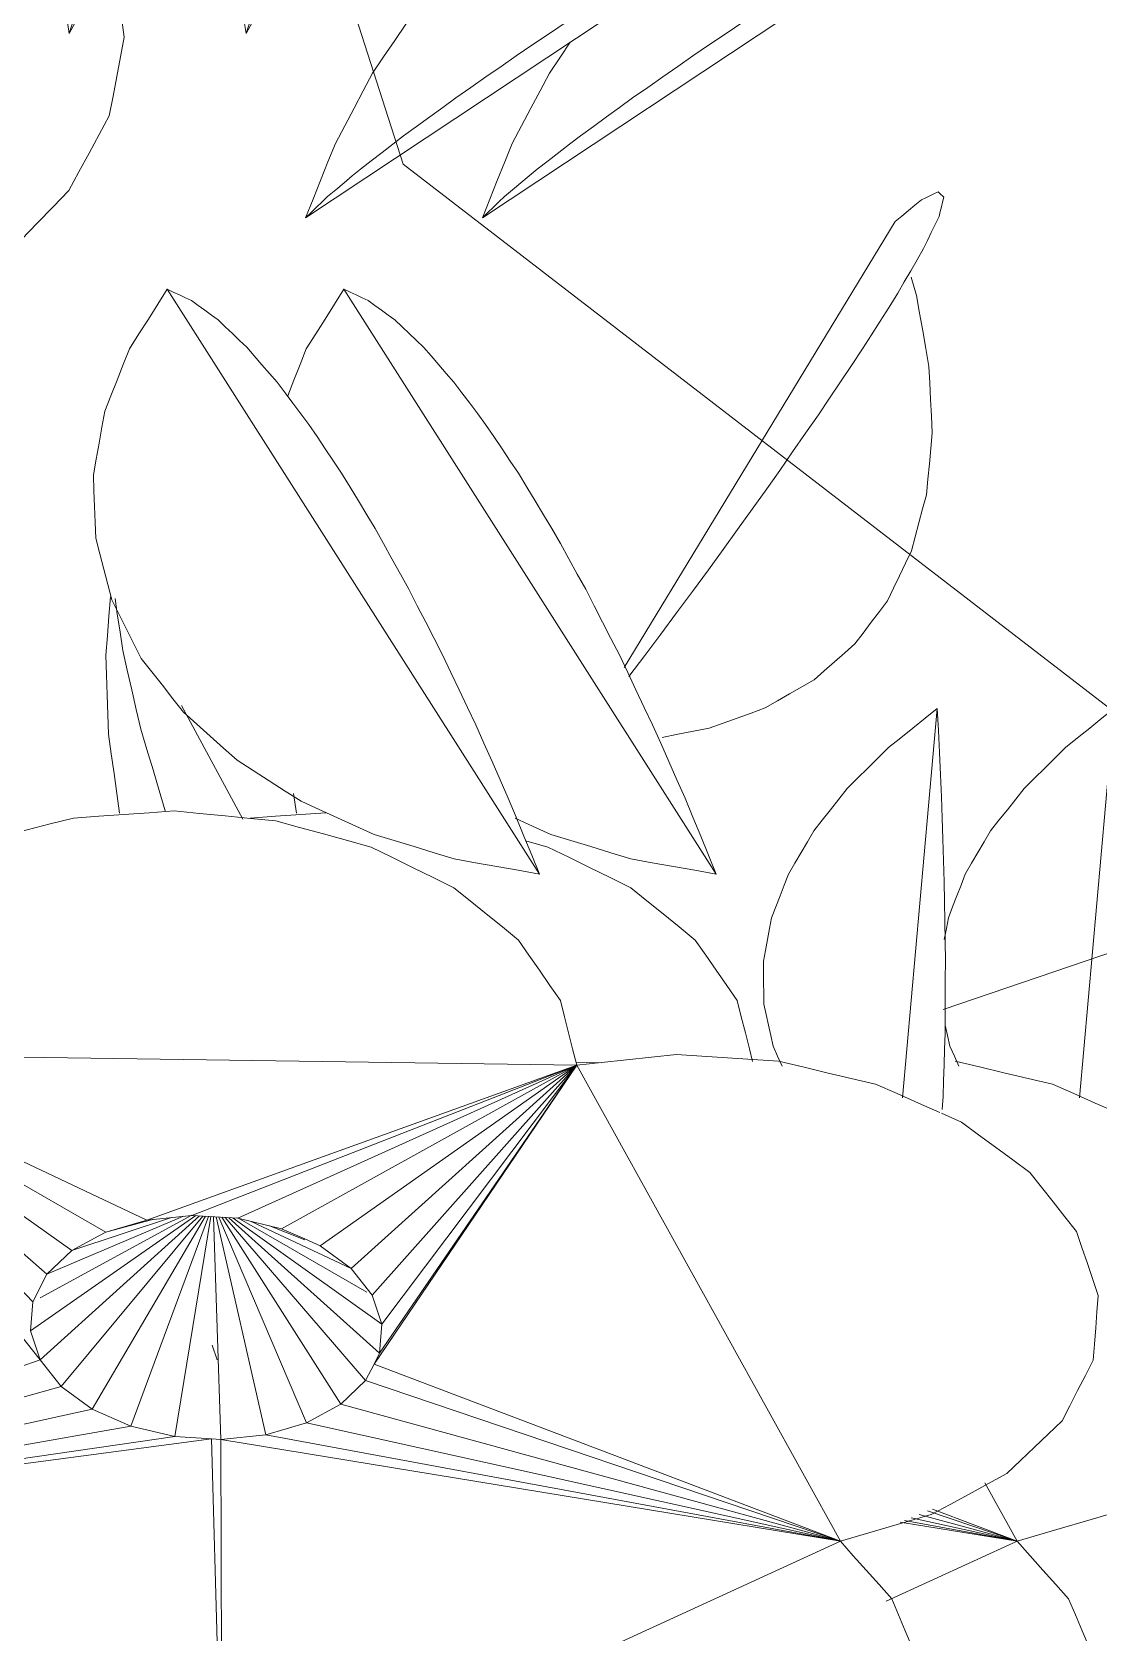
# Model space of a CAD drawing. Header units: metres. Extents: x 10.2 to 20.8, y -0.2 to 6.6.
# Drawn here: x 14.7326 to 14.7834, y 1.784 to 1.8603 of the extents above; entities that cross this region are included whole.
import ezdxf

# ---------------------------------------------------------------- set-up
doc = ezdxf.new("R2010")
doc.units = ezdxf.units.M
doc.layers.add('Importações nas famílias', color=250, linetype='Continuous', lineweight=5)
doc.layers.add('Vegetação', color=7, linetype='Continuous', lineweight=5)

# ---------------------------------------------------------------- blocks, each defined once
blk = doc.blocks.new('Planta_pergolado_12200 - plantas pergolado_skp_Component_12-V2849-Corte 3')
at = {"layer": 'Importações nas famílias'}
blk.add_line((15.031156, 1.343389), (15.013418, 1.371262), dxfattribs=at)
at = {"layer": 'Importações nas famílias', "flags": 128}
for points in [[(15.013418, 1.371262), (15.012968, 1.37055), (15.012519, 1.369839), (15.01207, 1.369128), (15.011621, 1.368416)], [(15.014574, 1.370724), (15.014285, 1.370858), (15.013996, 1.370993), (15.013707, 1.371127), (15.013418, 1.371262)], [(15.015841, 1.369799), (15.015524, 1.37003), (15.015207, 1.370261), (15.01489, 1.370493), (15.014574, 1.370724)], [(15.017206, 1.368496), (15.016865, 1.368822), (15.016523, 1.369147), (15.016182, 1.369473), (15.015841, 1.369799)], [(15.011621, 1.368416), (15.011326, 1.367673), (15.01103, 1.366929), (15.010735, 1.366186), (15.010439, 1.365442)], [(15.018653, 1.36683), (15.018291, 1.367247), (15.017929, 1.367663), (15.017568, 1.36808), (15.017206, 1.368496)], [(15.020166, 1.36482), (15.019788, 1.365322), (15.01941, 1.365825), (15.019031, 1.366328), (15.018653, 1.36683)], [(15.010439, 1.365442), (15.010304, 1.364684), (15.01017, 1.363926), (15.010035, 1.363168), (15.0099, 1.36241)], [(15.021729, 1.362487), (15.021338, 1.36307), (15.020948, 1.363654), (15.020557, 1.364237), (15.020166, 1.36482)], [(15.0099, 1.36241), (15.009929, 1.361655), (15.009957, 1.3609), (15.009986, 1.360145), (15.010015, 1.35939)], [(15.023324, 1.359859), (15.022925, 1.360516), (15.022526, 1.361173), (15.022128, 1.36183), (15.021729, 1.362487)], [(15.024933, 1.356963), (15.02453, 1.357687), (15.024128, 1.358411), (15.023726, 1.359135), (15.023324, 1.359859)], [(15.010015, 1.35939), (15.010207, 1.358656), (15.010399, 1.357922), (15.010591, 1.357188), (15.010783, 1.356454)], [(15.026538, 1.353832), (15.026137, 1.354615), (15.025735, 1.355397), (15.025334, 1.35618), (15.024933, 1.356963)], [(15.010783, 1.356454), (15.011133, 1.355758), (15.011484, 1.355062), (15.011834, 1.354366), (15.012185, 1.35367)], [(15.012185, 1.35367), (15.012686, 1.353028), (15.013186, 1.352386), (15.013687, 1.351745), (15.014188, 1.351103)], [(15.028122, 1.350501), (15.027726, 1.351334), (15.02733, 1.352166), (15.026934, 1.352999), (15.026538, 1.353832)], [(15.014188, 1.351103), (15.014827, 1.350531), (15.015467, 1.349959), (15.016106, 1.349387), (15.016746, 1.348814)], [(15.029667, 1.347007), (15.029281, 1.34788), (15.028894, 1.348754), (15.028508, 1.349627), (15.028122, 1.350501)], [(15.016746, 1.348814), (15.017509, 1.348325), (15.018272, 1.347836), (15.019034, 1.347346), (15.019797, 1.346857)], [(15.019797, 1.346857), (15.020666, 1.346462), (15.021535, 1.346067), (15.022403, 1.345672), (15.023272, 1.345277)], [(15.031156, 1.343389), (15.030783, 1.344293), (15.030411, 1.345198), (15.030039, 1.346102), (15.029667, 1.347007)], [(15.023272, 1.345277), (15.024226, 1.344986), (15.02518, 1.344695), (15.026134, 1.344403), (15.027088, 1.344112)], [(15.027088, 1.344112), (15.028105, 1.343931), (15.029122, 1.34375), (15.030139, 1.34357), (15.031156, 1.343389)]]:
    blk.add_lwpolyline(points, dxfattribs=at)
blk = doc.blocks.new('Planta_pergolado_12200 - plantas pergolado_skp_Component_12-V2828-Corte 3')
at = {"layer": 'Importações nas famílias'}
blk.add_line((15.062817, 1.266074), (15.028436, 1.243246), dxfattribs=at)
at = {"layer": 'Importações nas famílias', "flags": 128}
for points in [[(15.05543, 1.265948), (15.054528, 1.265777), (15.053625, 1.265607), (15.052722, 1.265436), (15.051819, 1.265266)], [(15.05911, 1.266218), (15.05819, 1.266151), (15.05727, 1.266083), (15.05635, 1.266016), (15.05543, 1.265948)], [(15.062817, 1.266074), (15.061891, 1.26611), (15.060964, 1.266146), (15.060037, 1.266182), (15.05911, 1.266218)], [(15.05946, 1.264162), (15.0603, 1.26464), (15.061139, 1.265118), (15.061978, 1.265596), (15.062817, 1.266074)], [(15.051819, 1.265266), (15.050944, 1.264994), (15.050068, 1.264723), (15.049193, 1.264451), (15.048317, 1.26418)], [(15.048317, 1.26418), (15.047478, 1.26381), (15.046639, 1.26344), (15.045801, 1.263071), (15.044962, 1.262701)], [(15.055923, 1.262083), (15.056807, 1.262603), (15.057692, 1.263122), (15.058576, 1.263642), (15.05946, 1.264162)], [(15.044962, 1.262701), (15.04417, 1.262238), (15.043377, 1.261774), (15.042585, 1.261311), (15.041792, 1.260847)], [(15.052287, 1.259886), (15.053196, 1.260435), (15.054105, 1.260985), (15.055014, 1.261534), (15.055923, 1.262083)], [(15.041792, 1.260847), (15.041055, 1.260295), (15.040317, 1.259742), (15.03958, 1.25919), (15.038842, 1.258638)], [(15.048638, 1.257622), (15.049551, 1.258188), (15.050463, 1.258754), (15.051375, 1.25932), (15.052287, 1.259886)], [(15.038842, 1.258638), (15.038168, 1.258003), (15.037494, 1.257368), (15.036819, 1.256733), (15.036145, 1.256098)], [(15.045063, 1.255345), (15.045957, 1.255914), (15.046851, 1.256484), (15.047745, 1.257053), (15.048638, 1.257622)], [(15.036145, 1.256098), (15.035542, 1.255387), (15.034938, 1.254677), (15.034334, 1.253966), (15.033731, 1.253256)], [(15.041644, 1.253108), (15.042499, 1.253667), (15.043354, 1.254226), (15.044208, 1.254786), (15.045063, 1.255345)], [(15.033731, 1.253256), (15.033205, 1.252478), (15.032679, 1.251699), (15.032152, 1.250921), (15.031626, 1.250143)], [(15.038463, 1.250963), (15.039258, 1.251499), (15.040054, 1.252035), (15.040849, 1.252571), (15.041644, 1.253108)], [(15.035593, 1.248961), (15.03631, 1.249461), (15.037028, 1.249962), (15.037745, 1.250462), (15.038463, 1.250963)], [(15.031626, 1.250143), (15.031183, 1.249306), (15.030741, 1.248468), (15.030298, 1.247631), (15.029855, 1.246794)], [(15.033102, 1.247148), (15.033725, 1.247601), (15.034348, 1.248054), (15.03497, 1.248507), (15.035593, 1.248961)], [(15.029855, 1.246794), (15.0295, 1.245907), (15.029145, 1.24502), (15.028791, 1.244133), (15.028436, 1.243246)], [(15.031049, 1.245568), (15.031562, 1.245963), (15.032076, 1.246358), (15.032589, 1.246753), (15.033102, 1.247148)], [(15.029481, 1.244257), (15.029873, 1.244584), (15.030265, 1.244912), (15.030657, 1.24524), (15.031049, 1.245568)], [(15.028436, 1.243246), (15.028697, 1.243498), (15.028959, 1.243751), (15.02922, 1.244004), (15.029481, 1.244257)]]:
    blk.add_lwpolyline(points, dxfattribs=at)
blk = doc.blocks.new('Planta_pergolado_12200 - plantas pergolado_skp_Component_12-V2850-Corte 3')
at = {"layer": 'Importações nas famílias'}
for p, q in [((15.027994, 1.418904), (15.021239, 1.406455)), ((15.018537, 1.412547), (15.01789, 1.411882)), ((15.019759, 1.408991), (15.020149, 1.409675)), ((15.011883, 1.389213), (15.008753, 1.383444)), ((15.008194, 1.387782), (15.008223, 1.386908)), ((15.009964, 1.387239), (15.010316, 1.388222))]:
    blk.add_line(p, q, dxfattribs=at)
at = {"layer": 'Importações nas famílias', "flags": 128}
for points in [[(15.027144, 1.418449), (15.026294, 1.417993), (15.025444, 1.417537), (15.024594, 1.417081)], [(15.026741, 1.418159), (15.027054, 1.418345), (15.027367, 1.418532), (15.027681, 1.418718), (15.027994, 1.418904)], [(15.025294, 1.416826), (15.025656, 1.417159), (15.026017, 1.417492), (15.026379, 1.417826), (15.026741, 1.418159)], [(15.024594, 1.417081), (15.023804, 1.41655), (15.023013, 1.416018), (15.022222, 1.415486), (15.021431, 1.414954)], [(15.023687, 1.414936), (15.024089, 1.415408), (15.024491, 1.415881), (15.024892, 1.416353), (15.025294, 1.416826)], [(15.021431, 1.414954), (15.020707, 1.414352), (15.019984, 1.413751), (15.019261, 1.413149), (15.018537, 1.412547)], [(15.021959, 1.412533), (15.022391, 1.413134), (15.022823, 1.413734), (15.023255, 1.414335), (15.023687, 1.414936)], [(15.020149, 1.409675), (15.020601, 1.410389), (15.021054, 1.411104), (15.021506, 1.411819), (15.021959, 1.412533)], [(15.008753, 1.383444), (15.009056, 1.384393), (15.009359, 1.385342), (15.009661, 1.38629), (15.009964, 1.387239)], [(15.008223, 1.386908), (15.008355, 1.386042), (15.008488, 1.385176), (15.008621, 1.38431), (15.008753, 1.383444)]]:
    blk.add_lwpolyline(points, dxfattribs=at)
blk = doc.blocks.new('Planta_pergolado_12200 - plantas pergolado_skp_Component_16-V3337-Corte 3')
for name, p in [('Planta_pergolado_12200 - plantas pergolado_skp_Component_12-V2850-Corte 3', (-0.274416, 0.476755)), ('Planta_pergolado_12200 - plantas pergolado_skp_Component_12-V2828-Corte 3', (-0.282839, 0.608172)), ('Planta_pergolado_12200 - plantas pergolado_skp_Component_12-V2849-Corte 3', (-0.274416, 0.476755))]:
    blk.add_blockref(name, p)
blk = doc.blocks.new('Planta_pergolado_12200 - plantas pergolado_skp_Component_12-V2860-Corte 3')
at = {"layer": 'Importações nas famílias'}
blk.add_line((15.039579, 1.343389), (15.021841, 1.371262), dxfattribs=at)
at = {"layer": 'Importações nas famílias', "flags": 128}
for points in [[(15.021841, 1.371262), (15.021392, 1.37055), (15.020943, 1.369839), (15.020494, 1.369128), (15.020045, 1.368416)], [(15.022997, 1.370724), (15.022708, 1.370858), (15.022419, 1.370993), (15.02213, 1.371127), (15.021841, 1.371262)], [(15.024265, 1.369799), (15.023948, 1.37003), (15.023631, 1.370261), (15.023314, 1.370493), (15.022997, 1.370724)], [(15.025629, 1.368496), (15.025288, 1.368822), (15.024947, 1.369147), (15.024606, 1.369473), (15.024265, 1.369799)], [(15.020045, 1.368416), (15.019749, 1.367673), (15.019454, 1.366929), (15.019158, 1.366186)], [(15.027077, 1.36683), (15.026715, 1.367247), (15.026353, 1.367663), (15.025991, 1.36808), (15.025629, 1.368496)], [(15.02859, 1.36482), (15.028212, 1.365322), (15.027833, 1.365825), (15.027455, 1.366328), (15.027077, 1.36683)], [(15.030153, 1.362487), (15.029762, 1.36307), (15.029371, 1.363654), (15.028981, 1.364237), (15.02859, 1.36482)], [(15.031747, 1.359859), (15.031349, 1.360516), (15.03095, 1.361173), (15.030551, 1.36183), (15.030153, 1.362487)], [(15.033356, 1.356963), (15.032954, 1.357687), (15.032552, 1.358411), (15.032149, 1.359135), (15.031747, 1.359859)], [(15.034962, 1.353832), (15.03456, 1.354615), (15.034159, 1.355397), (15.033758, 1.35618), (15.033356, 1.356963)], [(15.036545, 1.350501), (15.036149, 1.351334), (15.035753, 1.352166), (15.035358, 1.352999), (15.034962, 1.353832)], [(15.03809, 1.347007), (15.037704, 1.34788), (15.037318, 1.348754), (15.036932, 1.349627), (15.036545, 1.350501)], [(15.039579, 1.343389), (15.039207, 1.344293), (15.038835, 1.345198), (15.038463, 1.346102), (15.03809, 1.347007)], [(15.029989, 1.346053), (15.030827, 1.345672), (15.031696, 1.345277)], [(15.031696, 1.345277), (15.03265, 1.344986), (15.033604, 1.344695), (15.034558, 1.344403), (15.035511, 1.344112)], [(15.035511, 1.344112), (15.036528, 1.343931), (15.037545, 1.34375), (15.038562, 1.34357), (15.039579, 1.343389)]]:
    blk.add_lwpolyline(points, dxfattribs=at)
blk = doc.blocks.new('Planta_pergolado_12200 - plantas pergolado_skp_Component_12-V3074-Corte 3')
at = {"layer": 'Importações nas famílias'}
blk.add_line((15.062817, 2.008103), (15.028436, 1.985275), dxfattribs=at)
at = {"layer": 'Importações nas famílias', "flags": 128}
for points in [[(15.05543, 2.007977), (15.054528, 2.007806), (15.053717, 2.007653)], [(15.05911, 2.008247), (15.05819, 2.00818), (15.05727, 2.008112), (15.05635, 2.008045), (15.05543, 2.007977)], [(15.062817, 2.008103), (15.061891, 2.008139), (15.060964, 2.008175), (15.060037, 2.008211), (15.05911, 2.008247)], [(15.05946, 2.006191), (15.0603, 2.006669), (15.061139, 2.007147), (15.061978, 2.007625), (15.062817, 2.008103)], [(15.055923, 2.004112), (15.056807, 2.004632), (15.057692, 2.005151), (15.058576, 2.005671), (15.05946, 2.006191)], [(15.052287, 2.001915), (15.053196, 2.002464), (15.054105, 2.003014), (15.055014, 2.003563), (15.055923, 2.004112)], [(15.048638, 1.999651), (15.049551, 2.000217), (15.050463, 2.000783), (15.051375, 2.001349), (15.052287, 2.001915)], [(15.045063, 1.997374), (15.045957, 1.997943), (15.046851, 1.998513), (15.047745, 1.999082), (15.048638, 1.999651)], [(15.041644, 1.995137), (15.042499, 1.995696), (15.043354, 1.996255), (15.044208, 1.996815), (15.045063, 1.997374)], [(15.038463, 1.992992), (15.039258, 1.993528), (15.040054, 1.994064), (15.040849, 1.9946), (15.041644, 1.995137)], [(15.032625, 1.993649), (15.032152, 1.99295), (15.031626, 1.992172)], [(15.035593, 1.99099), (15.03631, 1.99149), (15.037028, 1.991991), (15.037745, 1.992491), (15.038463, 1.992992)], [(15.031626, 1.992172), (15.031183, 1.991335), (15.030741, 1.990497), (15.030298, 1.98966), (15.029855, 1.988823)], [(15.033102, 1.989177), (15.033725, 1.98963), (15.034348, 1.990083), (15.03497, 1.990536), (15.035593, 1.99099)], [(15.029855, 1.988823), (15.0295, 1.987936), (15.029145, 1.987049), (15.028791, 1.986162), (15.028436, 1.985275)], [(15.031049, 1.987597), (15.031562, 1.987992), (15.032076, 1.988387), (15.032589, 1.988782), (15.033102, 1.989177)], [(15.029481, 1.986286), (15.029873, 1.986613), (15.030265, 1.986941), (15.030657, 1.987269), (15.031049, 1.987597)], [(15.028436, 1.985275), (15.028697, 1.985527), (15.028959, 1.98578), (15.02922, 1.986033), (15.029481, 1.986286)]]:
    blk.add_lwpolyline(points, dxfattribs=at)
blk = doc.blocks.new('Planta_pergolado_12200 - plantas pergolado_skp_Component_17-V3345-Corte 3')
at = {"layer": 'Importações nas famílias'}
for p, q in [((14.718417, 1.911009), (14.719108, 1.911195)), ((14.738948, 1.892612), (14.731155, 1.894629)), ((14.736524, 1.891595), (14.738948, 1.892612)), ((14.738948, 1.892612), (14.736693, 1.891559)), ((14.738948, 1.892612), (14.736909, 1.891513)), ((14.738948, 1.892612), (14.737139, 1.891464)), ((14.738948, 1.892612), (14.73735, 1.89142)), ((14.738948, 1.892612), (14.737495, 1.89136)), ((14.738948, 1.892612), (14.737576, 1.891293)), ((14.738948, 1.892612), (14.737626, 1.891251)), ((14.738948, 1.892612), (14.737644, 1.891236)), ((14.738948, 1.892612), (14.738786, 1.890773)), ((14.70517, 1.870458), (14.704569, 1.870647)), ((14.708231, 1.870603), (14.706233, 1.87067)), ((14.733856, 1.864261), (14.732943, 1.864449)), ((14.733858, 1.864239), (14.732943, 1.86442)), ((14.733052, 1.864527), (14.733849, 1.864339)), ((14.728251, 1.861719), (14.733961, 1.863133)), ((14.68634, 1.852235), (14.685204, 1.852503)), ((14.687547, 1.85221), (14.68634, 1.852235)), ((14.713281, 1.845154), (14.712623, 1.84534))]:
    blk.add_line(p, q, dxfattribs=at)
at = {"layer": 'Importações nas famílias', "flags": 128}
for points in [[(14.719108, 1.911195), (14.72032, 1.911269), (14.721533, 1.911343), (14.722745, 1.911416), (14.723957, 1.91149)], [(14.723957, 1.91149), (14.725132, 1.911319), (14.726306, 1.911147), (14.72748, 1.910975), (14.728654, 1.910804)], [(14.728654, 1.910804), (14.72971, 1.910398), (14.730766, 1.909992), (14.731822, 1.909587), (14.732878, 1.909181)], [(14.732878, 1.909181), (14.733743, 1.908569), (14.734609, 1.907957), (14.735475, 1.907345), (14.736341, 1.906733)], [(14.736341, 1.906733), (14.736957, 1.905957), (14.737574, 1.90518), (14.73819, 1.904404), (14.738807, 1.903627)], [(14.686391, 1.905574), (14.687208, 1.905707), (14.688577, 1.90593), (14.689946, 1.906153)], [(14.689946, 1.906153), (14.691312, 1.906063), (14.692678, 1.905972), (14.694044, 1.905882), (14.695411, 1.905791)], [(14.695411, 1.905791), (14.696658, 1.905395), (14.697904, 1.904999), (14.698656, 1.90476)], [(14.738807, 1.903627), (14.739132, 1.902739), (14.739458, 1.901851), (14.739783, 1.900963), (14.740109, 1.900075)], [(14.740109, 1.900075), (14.740121, 1.899135), (14.740133, 1.898196), (14.740145, 1.897257), (14.740157, 1.896317)], [(14.740157, 1.896317), (14.739855, 1.895391), (14.739552, 1.894464), (14.73925, 1.893538), (14.738948, 1.892612)], [(14.738948, 1.892612), (14.740136, 1.892489), (14.741325, 1.892366), (14.742513, 1.892243), (14.743701, 1.89212)], [(14.743701, 1.89212), (14.744787, 1.891759), (14.745873, 1.891399), (14.746488, 1.891194)], [(14.750153, 1.889347), (14.750771, 1.888957), (14.75168, 1.888383)], [(14.75168, 1.888383), (14.75235, 1.887636), (14.753021, 1.886888), (14.753691, 1.88614), (14.754362, 1.885393)], [(14.754362, 1.885393), (14.754748, 1.884522), (14.755134, 1.883652), (14.75552, 1.882781), (14.755906, 1.881911)], [(14.755906, 1.881911), (14.755981, 1.880977), (14.756057, 1.880043), (14.756132, 1.879109), (14.756208, 1.878174)], [(14.756208, 1.878174), (14.755967, 1.87724), (14.755727, 1.876306), (14.755487, 1.875372), (14.755246, 1.874438)], [(14.755246, 1.874438), (14.754707, 1.873567), (14.754167, 1.872697), (14.753627, 1.871826), (14.753088, 1.870956)], [(14.753088, 1.870956), (14.752285, 1.870208), (14.751483, 1.869461), (14.750681, 1.868713), (14.749879, 1.867966)], [(14.749879, 1.867966), (14.748868, 1.867392), (14.747858, 1.866819), (14.746848, 1.866245), (14.745838, 1.865671)], [(14.745838, 1.865671), (14.744689, 1.865311), (14.743539, 1.86495), (14.74239, 1.86459), (14.741241, 1.864229)], [(14.741241, 1.864229), (14.740031, 1.864106), (14.738821, 1.863983), (14.737611, 1.86386), (14.736401, 1.863737)], [(14.736401, 1.863737), (14.736539, 1.862811), (14.736678, 1.861884), (14.736817, 1.860958), (14.736955, 1.860031)], [(14.736955, 1.860031), (14.736777, 1.859092), (14.7366, 1.858153), (14.736422, 1.857213), (14.736244, 1.856274)], [(14.736244, 1.856274), (14.735762, 1.855386), (14.73528, 1.854498), (14.734798, 1.85361), (14.734316, 1.852721)], [(14.734316, 1.852721), (14.733562, 1.851945), (14.732808, 1.851168), (14.732055, 1.850392), (14.731301, 1.849615)], [(14.731301, 1.849615), (14.730328, 1.849003), (14.729354, 1.848392), (14.72838, 1.84778), (14.727406, 1.847168)], [(14.727406, 1.847168), (14.726279, 1.846762), (14.725151, 1.846356), (14.724024, 1.845951), (14.722896, 1.845545)], [(14.722896, 1.845545), (14.721692, 1.845373), (14.720487, 1.845202), (14.719283, 1.84503), (14.718079, 1.844858)], [(14.718079, 1.844858), (14.716879, 1.844932), (14.71568, 1.845006), (14.714481, 1.84508), (14.713281, 1.845154)]]:
    blk.add_lwpolyline(points, dxfattribs=at)
blk = doc.blocks.new('Planta_pergolado_12200 - plantas pergolado_skp_Component_16-V3346-Corte 3')
for name, p in [('Planta_pergolado_12200 - plantas pergolado_skp_Component_17-V3345-Corte 3', (0, 0)), ('Planta_pergolado_12200 - plantas pergolado_skp_Component_12-V2850-Corte 3', (-0.265992, 0.476755)), ('Planta_pergolado_12200 - plantas pergolado_skp_Component_12-V3074-Corte 3', (-0.274416, -0.133857)), ('Planta_pergolado_12200 - plantas pergolado_skp_Component_12-V2860-Corte 3', (-0.274416, 0.476755))]:
    blk.add_blockref(name, p)
blk = doc.blocks.new('Planta_pergolado_12200 - plantas pergolado_skp_-V3374-Corte 3')
at = {"layer": 'Importações nas famílias'}
for p, q in [((14.75024, 1.853974), (14.735914, 1.898761)), ((14.795651, 1.818986), (14.75024, 1.853974))]:
    blk.add_line(p, q, dxfattribs=at)
for name in ['Planta_pergolado_12200 - plantas pergolado_skp_Component_16-V3337-Corte 3', 'Planta_pergolado_12200 - plantas pergolado_skp_Component_16-V3346-Corte 3']:
    blk.add_blockref(name, (0, 0))
blk = doc.blocks.new('Planta_pergolado_12200 - plantas pergolado_skp_-V3437-Corte 3')
blk.add_blockref('Planta_pergolado_12200 - plantas pergolado_skp_-V3374-Corte 3', (0, 0))
blk = doc.blocks.new('Planta_pergolado_12200 - plantas pergolado_skp_Component_12-V3772-Corte 3')
at = {"layer": 'Importações nas famílias'}
blk.add_line((14.739677, 1.828176), (14.742612, 1.822758), dxfattribs=at)
at = {"layer": 'Importações nas famílias', "flags": 128}
for points in [[(14.736294, 1.833362), (14.736224, 1.832432), (14.736154, 1.831503), (14.736083, 1.830573)], [(14.736885, 1.830795), (14.736755, 1.831669), (14.736625, 1.832543), (14.736517, 1.83327)], [(14.737741, 1.827054), (14.737527, 1.82799), (14.737313, 1.828925), (14.737099, 1.82986), (14.736885, 1.830795)], [(14.736083, 1.830573), (14.736114, 1.829633), (14.736145, 1.828692), (14.736176, 1.827752), (14.736207, 1.826812)], [(14.738912, 1.823158), (14.738619, 1.824132), (14.738327, 1.825106), (14.738034, 1.82608), (14.737741, 1.827054)], [(14.736207, 1.826812), (14.736339, 1.825871), (14.736471, 1.82493), (14.736603, 1.82399), (14.736735, 1.823049)]]:
    blk.add_lwpolyline(points, dxfattribs=at)
blk = doc.blocks.new('Planta_pergolado_12200 - plantas pergolado_skp_Component_12-V3574-Corte 3')
at = {"layer": 'Importações nas famílias'}
for p, q in [((14.596952, 2.10451), (14.595299, 2.08595)), ((14.59719, 2.085395), (14.597231, 2.086021))]:
    blk.add_line(p, q, dxfattribs=at)
at = {"layer": 'Importações nas famílias', "flags": 128}
for points in [[(14.596952, 2.10451), (14.596373, 2.104043), (14.595793, 2.103576), (14.595214, 2.10311), (14.594634, 2.102643)], [(14.597153, 2.100295), (14.597103, 2.101349), (14.597053, 2.102402), (14.597003, 2.103456), (14.596952, 2.10451)], [(14.594634, 2.102643), (14.594142, 2.102155), (14.59365, 2.101666), (14.593158, 2.101178), (14.592666, 2.10069)], [(14.592666, 2.10069), (14.592267, 2.100186), (14.591868, 2.099681), (14.591469, 2.099177), (14.59107, 2.098673)], [(14.597283, 2.096247), (14.597251, 2.097259), (14.597218, 2.098271), (14.597186, 2.099283), (14.597153, 2.100295)], [(14.59107, 2.098673), (14.590768, 2.098158), (14.590467, 2.097643), (14.590165, 2.097129), (14.589863, 2.096614)], [(14.589863, 2.096614), (14.589662, 2.096094), (14.589461, 2.095575), (14.589261, 2.095055), (14.58906, 2.094536)], [(14.59734, 2.092461), (14.597326, 2.093407), (14.597312, 2.094354), (14.597298, 2.0953), (14.597283, 2.096247)], [(14.58906, 2.094536), (14.588962, 2.094017), (14.588864, 2.093499), (14.588766, 2.09298), (14.588668, 2.092462)], [(14.588668, 2.092462), (14.588674, 2.09195), (14.58868, 2.091439), (14.588686, 2.090927), (14.588692, 2.090415)], [(14.597323, 2.089025), (14.597327, 2.089884), (14.597332, 2.090743), (14.597336, 2.091602), (14.59734, 2.092461)], [(14.588692, 2.090415), (14.588803, 2.089916), (14.588913, 2.089417), (14.589023, 2.088918), (14.589133, 2.088418)], [(14.597231, 2.086021), (14.597254, 2.086772), (14.597277, 2.087523), (14.5973, 2.088274), (14.597323, 2.089025)], [(14.589133, 2.088418), (14.589346, 2.087937), (14.589559, 2.087456)]]:
    blk.add_lwpolyline(points, dxfattribs=at)
blk = doc.blocks.new('Planta_pergolado_12200 - plantas pergolado_skp_Component_17-V3773-Corte 3')
at = {"layer": 'Importações nas famílias'}
for p, q in [((14.732596, 1.799765), (14.721279, 1.811565)), ((14.721279, 1.811565), (14.733266, 1.801069)), ((14.721279, 1.811565), (14.734453, 1.802201)), ((14.721279, 1.811565), (14.732954, 1.797)), ((14.758513, 1.811042), (14.721279, 1.811565)), ((14.738027, 1.803656), (14.721279, 1.811565)), ((14.736077, 1.803083), (14.721279, 1.811565)), ((14.738027, 1.803656), (14.758513, 1.811042)), ((14.758513, 1.811042), (14.74017, 1.80388)), ((14.758513, 1.811042), (14.74236, 1.803739)), ((14.758513, 1.811042), (14.744448, 1.803245)), ((14.758513, 1.811042), (14.746291, 1.80243)), ((14.758513, 1.811042), (14.747764, 1.801349)), ((14.758513, 1.811042), (14.748767, 1.800077)), ((14.758513, 1.811042), (14.748856, 1.79679)), ((14.758513, 1.811042), (14.749124, 1.797313)), ((14.758513, 1.811042), (14.749231, 1.7987)), ((14.758513, 1.811042), (14.77108, 1.788347)), ((14.775886, 1.808744), (14.776839, 1.808323)), ((14.740367, 1.803867), (14.73249, 1.798377)), ((14.74017, 1.803885), (14.732943, 1.799954)), ((14.740542, 1.803856), (14.732954, 1.797)), ((14.739776, 1.803839), (14.733266, 1.801069)), ((14.740695, 1.803846), (14.733957, 1.795728)), ((14.7392, 1.803778), (14.734453, 1.802201)), ((14.740834, 1.803837), (14.73543, 1.794648)), ((14.736077, 1.803083), (14.738371, 1.803692)), ((14.736077, 1.803083), (14.738027, 1.803656)), ((14.740962, 1.803829), (14.737273, 1.793832)), ((14.738027, 1.803656), (14.74017, 1.80388)), ((14.741086, 1.803821), (14.739361, 1.793338)), ((14.74017, 1.80388), (14.74236, 1.803739)), ((14.741208, 1.803813), (14.741551, 1.793198)), ((14.741332, 1.803805), (14.743694, 1.793422)), ((14.741461, 1.803797), (14.745644, 1.793994)), ((14.741601, 1.803788), (14.747268, 1.794876)), ((14.741757, 1.803778), (14.748455, 1.796008)), ((14.749124, 1.797313), (14.741936, 1.803767)), ((14.742149, 1.803753), (14.749231, 1.7987)), ((14.748513, 1.800223), (14.74236, 1.803764)), ((14.74236, 1.803739), (14.744448, 1.803245)), ((14.747764, 1.801349), (14.742998, 1.803588)), ((14.743876, 1.80338), (14.745553, 1.80272)), ((14.73575, 1.802906), (14.734453, 1.802201)), ((14.73575, 1.802906), (14.736077, 1.803083)), ((14.744448, 1.803245), (14.745553, 1.802756)), ((14.745553, 1.802756), (14.746291, 1.80243)), ((14.734453, 1.802201), (14.733266, 1.801069)), ((14.746291, 1.80243), (14.747764, 1.801349)), ((14.733266, 1.801069), (14.732596, 1.799765)), ((14.747764, 1.801349), (14.748767, 1.800077)), ((14.732596, 1.799765), (14.73249, 1.798377)), ((14.748767, 1.800077), (14.749231, 1.7987)), ((14.73249, 1.798377), (14.732954, 1.797)), ((14.749231, 1.7987), (14.749124, 1.797313)), ((14.749124, 1.797313), (14.748856, 1.79679)), ((14.732954, 1.797), (14.710835, 1.789194)), ((14.733957, 1.795728), (14.732954, 1.797)), ((14.748856, 1.79679), (14.748455, 1.796008)), ((14.748856, 1.79679), (14.77108, 1.788347)), ((14.733957, 1.795728), (14.710835, 1.789194)), ((14.73543, 1.794648), (14.733957, 1.795728)), ((14.748455, 1.796008), (14.747268, 1.794876)), ((14.748455, 1.796008), (14.77108, 1.788347)), ((14.73543, 1.794648), (14.710835, 1.789194)), ((14.737273, 1.793832), (14.73543, 1.794648)), ((14.747268, 1.794876), (14.745644, 1.793994)), ((14.747268, 1.794876), (14.77108, 1.788347)), ((14.737273, 1.793832), (14.710835, 1.789194)), ((14.739361, 1.793338), (14.737273, 1.793832)), ((14.743694, 1.793422), (14.741551, 1.793198)), ((14.745644, 1.793994), (14.743694, 1.793422)), ((14.77108, 1.788347), (14.743694, 1.793422)), ((14.745644, 1.793994), (14.77108, 1.788347)), ((14.739361, 1.793338), (14.710835, 1.789194)), ((14.741111, 1.793226), (14.710835, 1.789194)), ((14.741111, 1.793226), (14.739361, 1.793338)), ((14.741551, 1.793198), (14.741111, 1.793226)), ((14.741613, 1.774844), (14.741111, 1.793226)), ((14.77108, 1.788347), (14.741551, 1.793198)), ((14.741551, 1.793198), (14.741613, 1.774844)), ((14.741613, 1.774844), (14.77108, 1.788347))]:
    blk.add_line(p, q, dxfattribs=at)
at = {"layer": 'Importações nas famílias', "flags": 128}
for points in [[(14.734539, 1.822814), (14.735739, 1.822898), (14.736939, 1.822982), (14.738138, 1.823066), (14.739338, 1.82315)], [(14.739338, 1.82315), (14.740548, 1.823032), (14.741757, 1.822914), (14.742966, 1.822796), (14.744176, 1.822679)], [(14.730105, 1.821694), (14.731213, 1.821974), (14.732322, 1.822254), (14.73343, 1.822534), (14.734539, 1.822814)], [(14.744176, 1.822679), (14.745312, 1.822367), (14.746449, 1.822055), (14.747585, 1.821744), (14.748722, 1.821432)], [(14.748722, 1.821432), (14.749708, 1.820948), (14.750694, 1.820464), (14.75168, 1.819979), (14.752666, 1.819495)], [(14.752666, 1.819495), (14.753434, 1.818871), (14.754203, 1.818248), (14.754972, 1.817624), (14.75574, 1.817)], [(14.75574, 1.817), (14.756239, 1.816279), (14.756737, 1.815559), (14.757236, 1.814838), (14.757734, 1.814117)], [(14.757734, 1.814117), (14.757929, 1.813348), (14.758124, 1.812579), (14.758319, 1.811811), (14.758513, 1.811042)], [(14.758513, 1.811042), (14.759701, 1.811166), (14.760889, 1.81129), (14.762077, 1.811414), (14.763265, 1.811538)], [(14.763265, 1.811538), (14.764479, 1.811461), (14.765693, 1.811383), (14.766908, 1.811305), (14.768122, 1.811228)], [(14.768122, 1.811228), (14.769279, 1.810953), (14.770437, 1.810679), (14.771594, 1.810405), (14.772752, 1.810131)], [(14.772752, 1.810131), (14.773774, 1.809679), (14.774795, 1.809227), (14.775817, 1.808775)], [(14.776839, 1.808323), (14.777656, 1.807724), (14.778473, 1.807125), (14.77929, 1.806526), (14.780106, 1.805927)], [(14.780106, 1.805927), (14.780662, 1.805222), (14.781218, 1.804517), (14.781774, 1.803812), (14.78233, 1.803106)], [(14.78233, 1.803106), (14.782587, 1.802343), (14.782845, 1.80158), (14.783102, 1.800816), (14.783359, 1.800053)], [(14.783359, 1.800053), (14.7833, 1.799284), (14.783241, 1.798514), (14.783182, 1.797745), (14.783123, 1.796976)], [(14.783123, 1.796976), (14.782752, 1.796252), (14.78238, 1.795529), (14.782009, 1.794806), (14.781638, 1.794083)], [(14.781638, 1.794083), (14.78098, 1.793456), (14.780322, 1.792828), (14.779663, 1.792201), (14.779005, 1.791573)], [(14.779005, 1.791573), (14.778105, 1.791084), (14.777205, 1.790595), (14.776304, 1.790106), (14.775404, 1.789617)], [(14.775404, 1.789617), (14.774323, 1.789299), (14.773242, 1.788982), (14.772161, 1.788665), (14.77108, 1.788347)], [(14.77108, 1.788347), (14.771692, 1.78766), (14.772304, 1.786972), (14.772916, 1.786284), (14.773527, 1.785597)], [(14.773527, 1.785597), (14.773846, 1.784841), (14.774165, 1.784085), (14.774484, 1.78333), (14.774803, 1.782574)]]:
    blk.add_lwpolyline(points, dxfattribs=at)
blk = doc.blocks.new('Planta_pergolado_12200 - plantas pergolado_skp_Component_16-V3774-Corte 3')
for name, p in [('Planta_pergolado_12200 - plantas pergolado_skp_Component_12-V3772-Corte 3', (0, 0)), ('Planta_pergolado_12200 - plantas pergolado_skp_Component_12-V3574-Corte 3', (0.17874, -0.276471)), ('Planta_pergolado_12200 - plantas pergolado_skp_Component_17-V3773-Corte 3', (0, 0))]:
    blk.add_blockref(name, p)
blk = doc.blocks.new('Planta_pergolado_12200 - plantas pergolado_skp_Component_12-V3809-Corte 3')
at = {"layer": 'Importações nas famílias'}
blk.add_line((14.745026, 1.82399), (14.745158, 1.823049), dxfattribs=at)
blk = doc.blocks.new('Planta_pergolado_12200 - plantas pergolado_skp_Component_12-V3612-Corte 3')
at = {"layer": 'Importações nas famílias'}
for p, q in [((14.605376, 2.10451), (14.603722, 2.08595)), ((14.605614, 2.085395), (14.605655, 2.086021))]:
    blk.add_line(p, q, dxfattribs=at)
at = {"layer": 'Importações nas famílias', "flags": 128}
for points in [[(14.605376, 2.10451), (14.604796, 2.104043), (14.604217, 2.103576), (14.603637, 2.10311), (14.603058, 2.102643)], [(14.605576, 2.100295), (14.605526, 2.101349), (14.605476, 2.102402), (14.605426, 2.103456), (14.605376, 2.10451)], [(14.603058, 2.102643), (14.602566, 2.102155), (14.602074, 2.101666), (14.601582, 2.101178), (14.60109, 2.10069)], [(14.60109, 2.10069), (14.600691, 2.100186), (14.600292, 2.099681), (14.599892, 2.099177), (14.599493, 2.098673)], [(14.605707, 2.096247), (14.605674, 2.097259), (14.605642, 2.098271), (14.605609, 2.099283), (14.605576, 2.100295)], [(14.599493, 2.098673), (14.599192, 2.098158), (14.59889, 2.097643), (14.598588, 2.097129), (14.598287, 2.096614)], [(14.598287, 2.096614), (14.598086, 2.096094), (14.597885, 2.095575), (14.597684, 2.095055), (14.597483, 2.094536)], [(14.605764, 2.092461), (14.60575, 2.093407), (14.605735, 2.094354), (14.605721, 2.0953), (14.605707, 2.096247)], [(14.597483, 2.094536), (14.597385, 2.094017), (14.597287, 2.093499)], [(14.605746, 2.089025), (14.605751, 2.089884), (14.605755, 2.090743), (14.60576, 2.091602), (14.605764, 2.092461)], [(14.597336, 2.089417), (14.597446, 2.088918), (14.597557, 2.088418)], [(14.605655, 2.086021), (14.605678, 2.086772), (14.6057, 2.087523), (14.605723, 2.088274), (14.605746, 2.089025)], [(14.597557, 2.088418), (14.59777, 2.087937), (14.597982, 2.087456)]]:
    blk.add_lwpolyline(points, dxfattribs=at)
blk = doc.blocks.new('Planta_pergolado_12200 - plantas pergolado_skp_Component_17-V3810-Corte 3')
at = {"layer": 'Importações nas famílias'}
for p, q in [((14.75609, 1.821721), (14.757145, 1.821432)), ((14.759701, 1.811144), (14.758483, 1.811161)), ((14.78431, 1.808744), (14.785263, 1.808323)), ((14.741141, 1.7977), (14.741377, 1.797)), ((14.77796, 1.791136), (14.779504, 1.788347)), ((14.77483, 1.789629), (14.779504, 1.788347)), ((14.775234, 1.789793), (14.779504, 1.788347)), ((14.775458, 1.789884), (14.779504, 1.788347)), ((14.779504, 1.788347), (14.773931, 1.789263)), ((14.779504, 1.788347), (14.774129, 1.789343)), ((14.774443, 1.789471), (14.779504, 1.788347)), ((14.773262, 1.785487), (14.779504, 1.788347)), ((14.762409, 1.769936), (14.761234, 1.770172))]:
    blk.add_line(p, q, dxfattribs=at)
at = {"layer": 'Importações nas famílias', "flags": 128}
for points in [[(14.742962, 1.822814), (14.744162, 1.822898), (14.745362, 1.822982), (14.746562, 1.823066)], [(14.757145, 1.821432), (14.758131, 1.820948), (14.759117, 1.820464), (14.760103, 1.819979), (14.761089, 1.819495)], [(14.761089, 1.819495), (14.761858, 1.818871), (14.762626, 1.818248), (14.763395, 1.817624), (14.764164, 1.817)], [(14.764164, 1.817), (14.764662, 1.816279), (14.765161, 1.815559), (14.765659, 1.814838), (14.766158, 1.814117)], [(14.766158, 1.814117), (14.766353, 1.813348), (14.766547, 1.812579), (14.766742, 1.811811), (14.766895, 1.811205)], [(14.716939, 1.812904), (14.717573, 1.81299), (14.718912, 1.813172)], [(14.718912, 1.813172), (14.720297, 1.813097), (14.721514, 1.81303)], [(14.776545, 1.811228), (14.777703, 1.810953), (14.77886, 1.810679), (14.780018, 1.810405), (14.781175, 1.810131)], [(14.781175, 1.810131), (14.782197, 1.809679), (14.783219, 1.809227), (14.784241, 1.808775)], [(14.785263, 1.808323), (14.78608, 1.807724), (14.786896, 1.807125)], [(14.791782, 1.800052), (14.791723, 1.799284), (14.791664, 1.798514), (14.791605, 1.797745), (14.791546, 1.796976)], [(14.791546, 1.796976), (14.791175, 1.796252), (14.790804, 1.795529), (14.790433, 1.794806), (14.790061, 1.794083)], [(14.790061, 1.794083), (14.789403, 1.793456), (14.788745, 1.792828), (14.788087, 1.792201), (14.787429, 1.791573)], [(14.787429, 1.791573), (14.786528, 1.791084), (14.785628, 1.790595), (14.784728, 1.790106), (14.783828, 1.789617)], [(14.783828, 1.789617), (14.782747, 1.789299), (14.781666, 1.788982), (14.780585, 1.788665), (14.779504, 1.788347)], [(14.779504, 1.788347), (14.780116, 1.78766), (14.780727, 1.786972), (14.781339, 1.786284), (14.781951, 1.785597)], [(14.781951, 1.785597), (14.78227, 1.784841), (14.782589, 1.784085), (14.782908, 1.78333), (14.783227, 1.782574)], [(14.783227, 1.782574), (14.783232, 1.781801), (14.783236, 1.781029), (14.783241, 1.780257), (14.783245, 1.779484)], [(14.783245, 1.779484), (14.782935, 1.778748), (14.782625, 1.778011), (14.782315, 1.777275), (14.782005, 1.776538)], [(14.782005, 1.776538), (14.781401, 1.775888), (14.780797, 1.775238), (14.780193, 1.774588), (14.77959, 1.773937)], [(14.77959, 1.773937), (14.778733, 1.773418), (14.777877, 1.772898), (14.777021, 1.772378), (14.776164, 1.771858)], [(14.74578, 1.772259), (14.744763, 1.771869), (14.743746, 1.77148), (14.742729, 1.771091)], [(14.776164, 1.771858), (14.775114, 1.771504), (14.774064, 1.77115), (14.773013, 1.770796), (14.771963, 1.770443)], [(14.742729, 1.771091), (14.741575, 1.770888), (14.74042, 1.770684), (14.739401, 1.770505)], [(14.767271, 1.769787), (14.766056, 1.769824), (14.76484, 1.769862), (14.763625, 1.769899), (14.762409, 1.769936)], [(14.771963, 1.770443), (14.77079, 1.770279), (14.769617, 1.770115), (14.768444, 1.769951), (14.767271, 1.769787)]]:
    blk.add_lwpolyline(points, dxfattribs=at)
blk = doc.blocks.new('Planta_pergolado_12200 - plantas pergolado_skp_Component_16-V3811-Corte 3')
for name, p in [('Planta_pergolado_12200 - plantas pergolado_skp_Component_12-V3612-Corte 3', (0.17874, -0.276471)), ('Planta_pergolado_12200 - plantas pergolado_skp_Component_12-V3809-Corte 3', (0, 0)), ('Planta_pergolado_12200 - plantas pergolado_skp_Component_17-V3810-Corte 3', (0, 0))]:
    blk.add_blockref(name, p)
blk = doc.blocks.new('Planta_pergolado_12200 - plantas pergolado_skp_-V3864-Corte 3')
at = {"layer": 'Importações nas famílias'}
blk.add_line((14.775977, 1.813695), (14.785594, 1.81696), dxfattribs=at)
for name in ['Planta_pergolado_12200 - plantas pergolado_skp_Component_16-V3774-Corte 3', 'Planta_pergolado_12200 - plantas pergolado_skp_Component_16-V3811-Corte 3']:
    blk.add_blockref(name, (0, 0))
blk = doc.blocks.new('Planta_pergolado_12200 - plantas pergolado_skp_-V3936-Corte 3')
blk.add_blockref('Planta_pergolado_12200 - plantas pergolado_skp_-V3864-Corte 3', (0, 0))
blk = doc.blocks.new('Planta_pergolado_12200 - plantas pergolado_skp_Component_12-V4025-Corte 3')
at = {"layer": 'Importações nas famílias'}
for p, q in [((14.760772, 1.829982), (14.773681, 1.851247)), ((14.774703, 1.847713), (14.774447, 1.848596)), ((14.761761, 1.830554), (14.761001, 1.829553))]:
    blk.add_line(p, q, dxfattribs=at)
at = {"layer": 'Importações nas famílias', "flags": 128}
for points in [[(14.773681, 1.851247), (14.773997, 1.851504), (14.774314, 1.851761), (14.77463, 1.852018), (14.774947, 1.852276)], [(14.774947, 1.852276), (14.775142, 1.852372), (14.775337, 1.852469), (14.775533, 1.852565), (14.775728, 1.852662)], [(14.775728, 1.852662), (14.775797, 1.852596), (14.775867, 1.852529), (14.775936, 1.852463), (14.776006, 1.852397)], [(14.776006, 1.852397), (14.775948, 1.852169), (14.77589, 1.851942), (14.775832, 1.851714), (14.775775, 1.851487)], [(14.775775, 1.851487), (14.775591, 1.851103), (14.775407, 1.85072), (14.775223, 1.850336), (14.775039, 1.849953)], [(14.775039, 1.849953), (14.774733, 1.849422), (14.774428, 1.848892), (14.774122, 1.848361), (14.773817, 1.847831)], [(14.773817, 1.847831), (14.773397, 1.847165), (14.772976, 1.8465), (14.772556, 1.845835), (14.772136, 1.84517)], [(14.775296, 1.84434), (14.775148, 1.845183), (14.774999, 1.846027), (14.774851, 1.84687), (14.774703, 1.847713)], [(14.772136, 1.84517), (14.771611, 1.844386), (14.771086, 1.843603), (14.770562, 1.842819), (14.770037, 1.842035)], [(14.775454, 1.841166), (14.775414, 1.841959), (14.775375, 1.842753), (14.775335, 1.843547), (14.775296, 1.84434)], [(14.770037, 1.842035), (14.76942, 1.84115), (14.768802, 1.840266), (14.768185, 1.839381), (14.767568, 1.838497)], [(14.775175, 1.838225), (14.775244, 1.83896), (14.775314, 1.839695), (14.775384, 1.840431), (14.775454, 1.841166)], [(14.767568, 1.838497), (14.766873, 1.837532), (14.766178, 1.836568), (14.765483, 1.835604), (14.764787, 1.83464)], [(14.774461, 1.835551), (14.77464, 1.836219), (14.774818, 1.836888), (14.774996, 1.837556), (14.775175, 1.838225)], [(14.773322, 1.833172), (14.773607, 1.833767), (14.773892, 1.834362), (14.774177, 1.834956), (14.774461, 1.835551)], [(14.764787, 1.83464), (14.764031, 1.833618), (14.763274, 1.832597), (14.762517, 1.831576), (14.761761, 1.830554)], [(14.77177, 1.831117), (14.772158, 1.831631), (14.772546, 1.832144), (14.772934, 1.832658), (14.773322, 1.833172)], [(14.769821, 1.829406), (14.770308, 1.829834), (14.770795, 1.830261), (14.771283, 1.830689), (14.77177, 1.831117)], [(14.767498, 1.82806), (14.768079, 1.828396), (14.768659, 1.828733), (14.76924, 1.82907), (14.769821, 1.829406)], [(14.764826, 1.827093), (14.765494, 1.827335), (14.766162, 1.827576), (14.76683, 1.827818), (14.767498, 1.82806)], [(14.762583, 1.82666), (14.763331, 1.826805), (14.764078, 1.826949), (14.764826, 1.827093)]]:
    blk.add_lwpolyline(points, dxfattribs=at)
blk = doc.blocks.new('Planta_pergolado_12200 - plantas pergolado_skp_Component_16-V4028-Corte 3')
blk.add_blockref('Planta_pergolado_12200 - plantas pergolado_skp_Component_12-V4025-Corte 3', (0, 0))
blk = doc.blocks.new('Planta_pergolado_12200 - plantas pergolado_skp_-V4056-Corte 3')
blk.add_blockref('Planta_pergolado_12200 - plantas pergolado_skp_Component_16-V4028-Corte 3', (0, 0))
blk = doc.blocks.new('Planta_pergolado_12200 - plantas pergolado_skp_-V4057-Corte 3')
blk.add_blockref('Planta_pergolado_12200 - plantas pergolado_skp_-V4056-Corte 3', (0, 0))
blk = doc.blocks.new('Planta_pergolado_12200 - plantas pergolado_skp_-V4514-Corte 3')
blk.add_blockref('Planta_pergolado_12200 - plantas pergolado_skp_-V4057-Corte 3', (0, 0))
blk = doc.blocks.new('Planta_pergolado_12200 - Planta_pergolado_12200-V5114-Corte 3')
for name in ['Planta_pergolado_12200 - plantas pergolado_skp_-V4514-Corte 3', 'Planta_pergolado_12200 - plantas pergolado_skp_-V3936-Corte 3', 'Planta_pergolado_12200 - plantas pergolado_skp_-V3437-Corte 3']:
    blk.add_blockref(name, (0, 0))

msp = doc.modelspace()

# ---------------------------------------------------------------- block references
at = {"layer": 'Vegetação', "color": 250}
msp.add_blockref('Planta_pergolado_12200 - Planta_pergolado_12200-V5114-Corte 3', (0, 0), dxfattribs=at)

doc.saveas('drawing.dxf')
